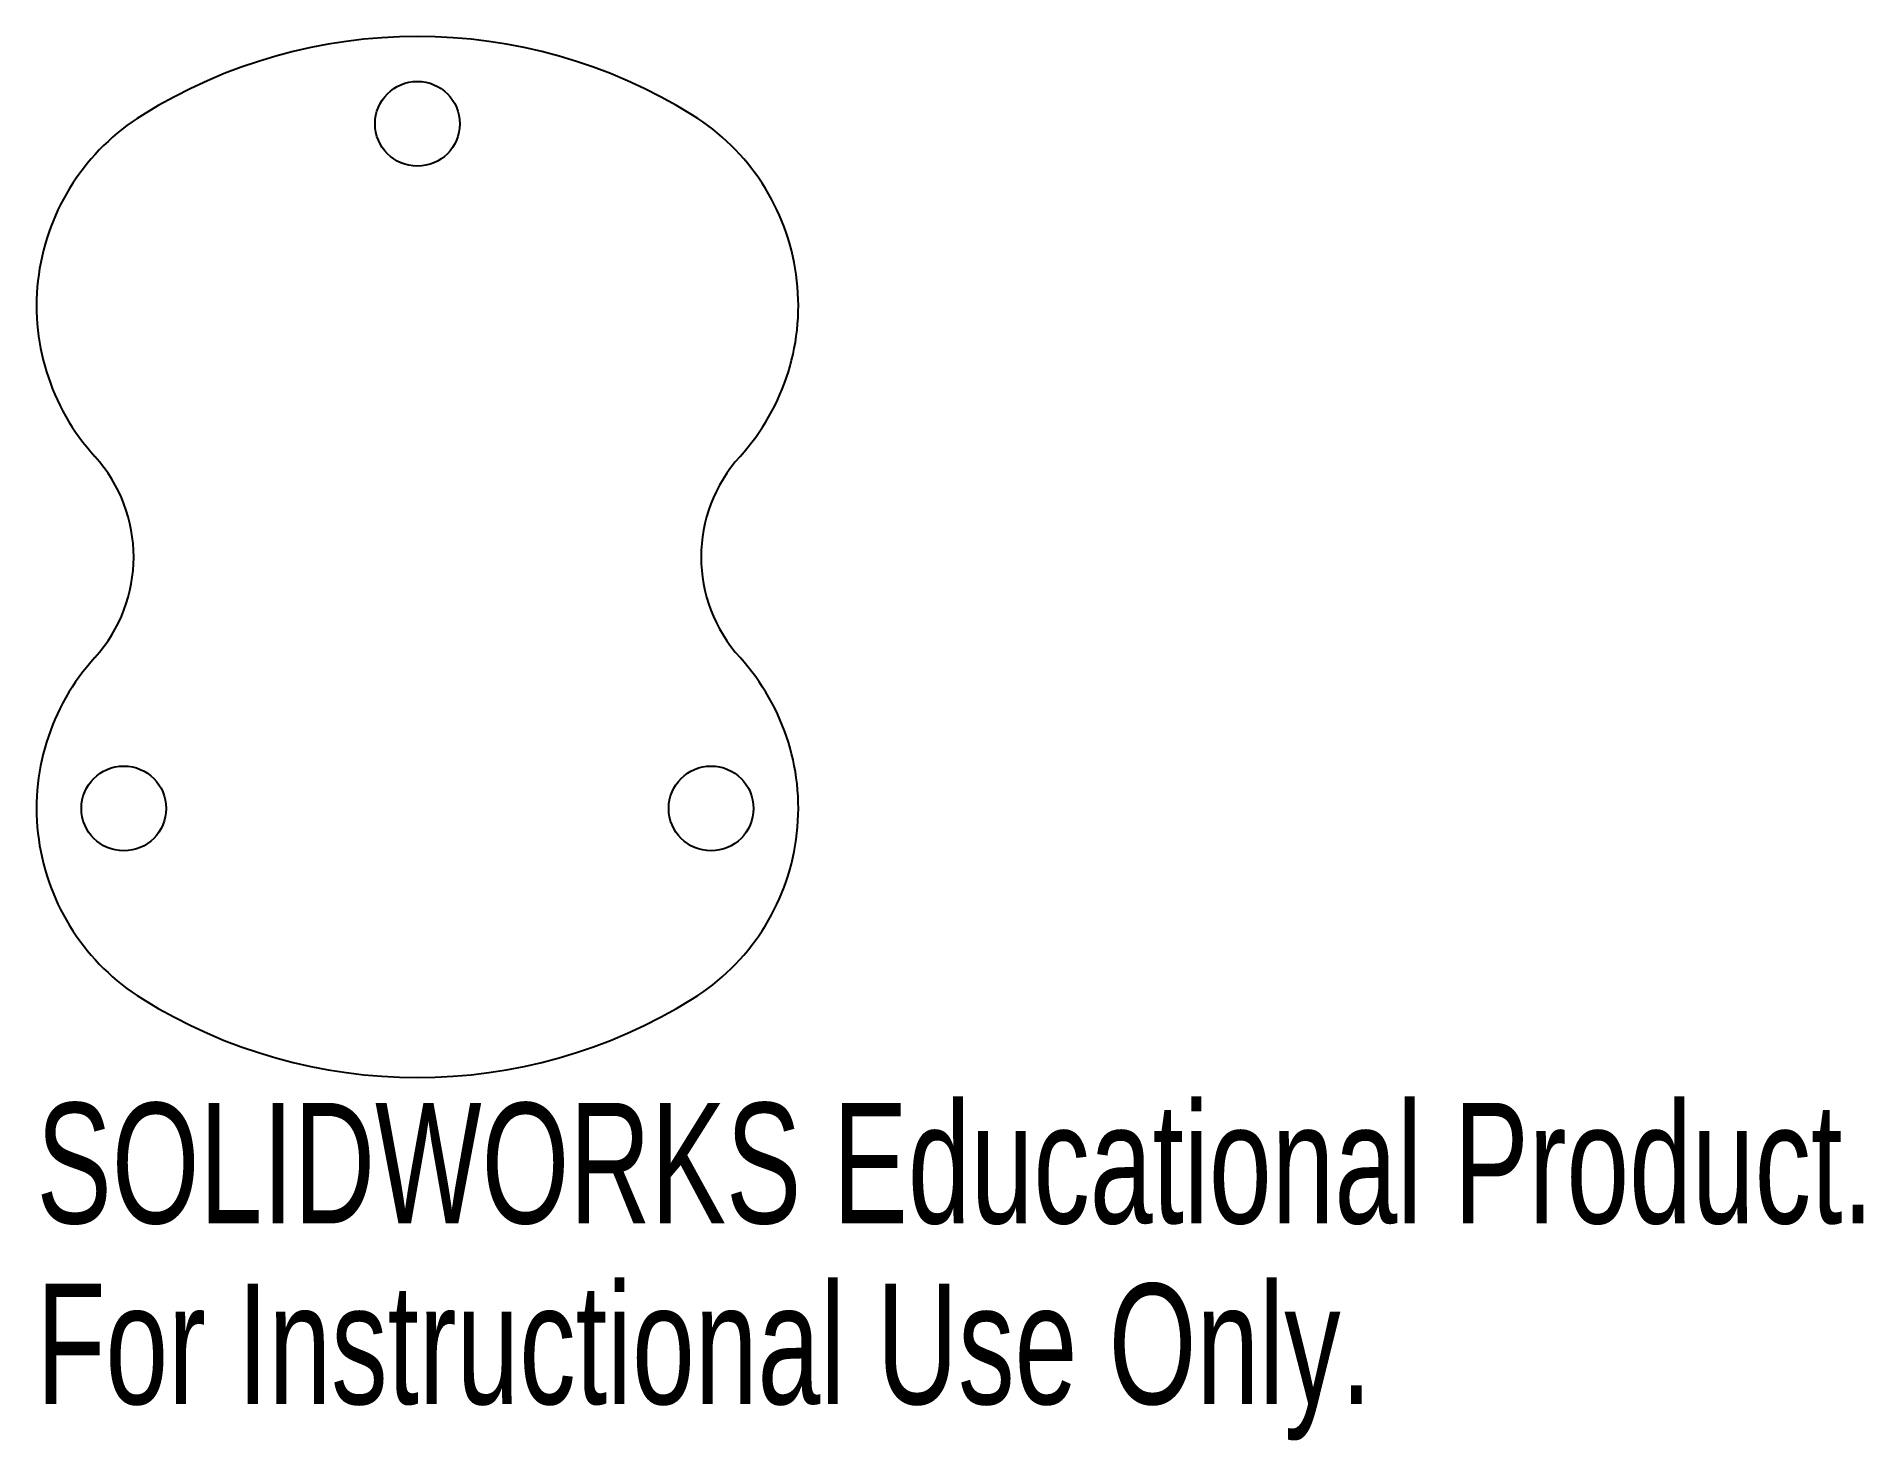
# Model space of a CAD drawing. Header units: millimetres. Extents: x -15.3 to 58, y -35.4 to 20.9.
import ezdxf

# ---------------------------------------------------------------- set-up
doc = ezdxf.new("R2010")
doc.units = ezdxf.units.MM
doc.styles.add('SLDTEXTSTYLE0', font='TXT', dxfattribs={"width": 0.7})

msp = doc.modelspace()

# ---------------------------------------------------------------- linework, layer by layer
at = {"color": 7, "linetype": 'Continuous', "lineweight": 25}
for centre in [(0, 17.379), (-11.776, -10.086), (11.776, -10.086)]:
    msp.add_circle(centre, 1.7, dxfattribs=at)
for centre, radius, start, end in [((0, 0), 20.879, 58.10925, 121.89075), ((-6.276, 10.086), 9, 121.89075, 222.25074), ((6.276, 10.086), 9, 317.74926, 58.10925), ((-17.379, 0), 6, 317.74926, 42.25074), ((17.379, 0), 6, 137.74926, 222.25074), ((-6.276, -10.086), 9, 137.74926, 238.10925), ((6.276, -10.086), 9, 301.89075, 42.25074), ((0, 0), 20.879, 238.10925, 301.89075)]:
    msp.add_arc(centre, radius, start, end, dxfattribs=at)

# ---------------------------------------------------------------- texts
at = {"color": 7, "linetype": 'Continuous', "char_height": 4.83362, "attachment_point": 1, "style": 'SLDTEXTSTYLE0'}
for s, insert in [('SOLIDWORKS Educational Product.', (-15.276, -21.898)), ('For Instructional Use Only.', (-15.276, -29.149))]:
    msp.add_mtext(s, dxfattribs=dict(at, insert=insert))

doc.saveas('drawing.dxf')
